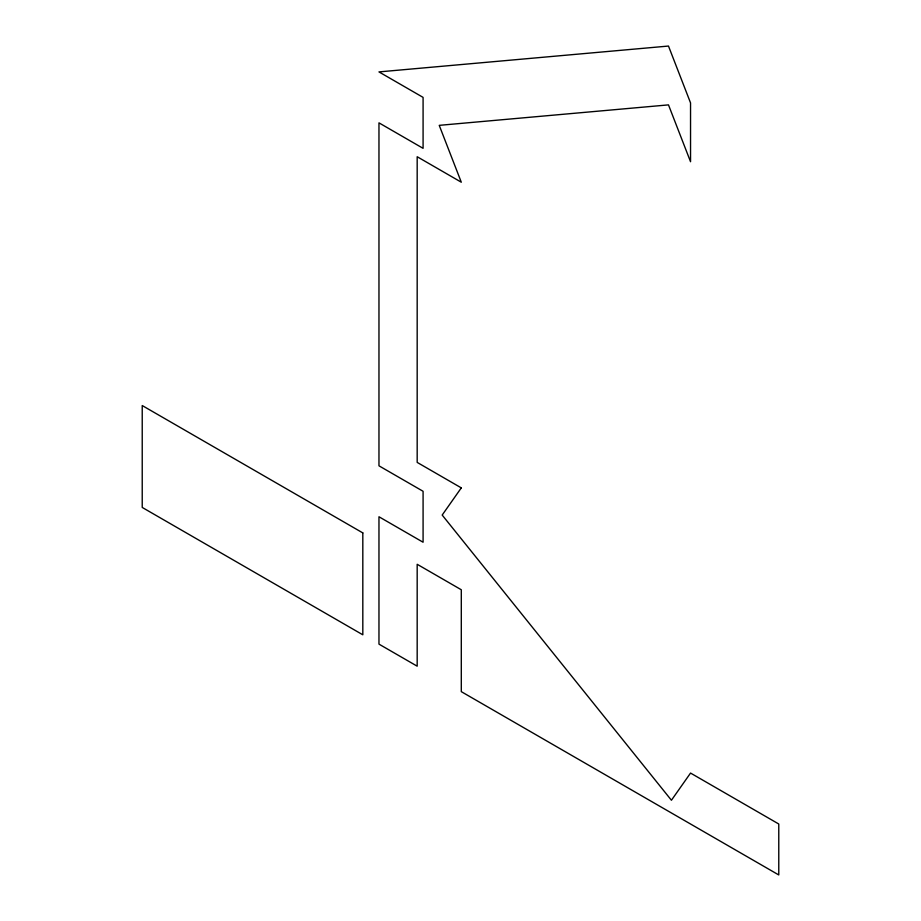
<?xml version="1.0" encoding="UTF-8"?>
<svg xmlns="http://www.w3.org/2000/svg" width="921" height="921" viewBox="0 0 921 921"><rect width="100%" height="100%" fill="white"/><g stroke="black" fill="none" stroke-linecap="round" stroke-linejoin="round"><path stroke-width="1.38" d="M461.294 487.877L442.184 515.058L671.432 800.245L690.543 773.064L778.775 824.007L778.775 874.95L461.294 691.648L461.294 589.762L417.178 564.285L417.178 666.182L378.968 644.124L378.968 516.762L423.084 542.227L423.084 491.284L378.968 465.819L378.968 122.85L423.084 148.327L423.084 97.384L378.968 71.907L668.485 46.05L690.543 102.91L690.543 161.728L668.485 104.879L439.236 125.348L461.294 182.208L417.178 156.731L417.178 462.4L461.294 487.877M362.816 532.914L142.225 405.551L142.225 507.436L362.816 634.799L362.816 532.914"/></g></svg>
